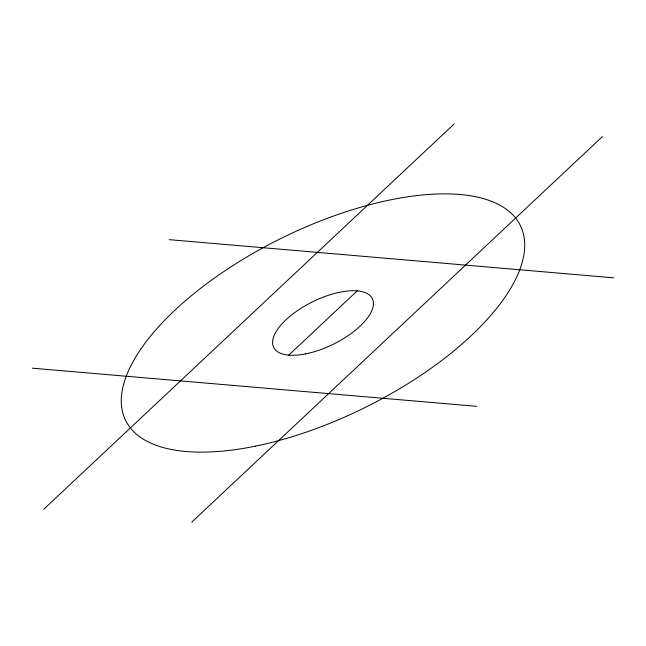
<?xml version="1.0" encoding="UTF-8"?>
<svg xmlns="http://www.w3.org/2000/svg" width="646" height="646" viewBox="0 0 646 646"><rect width="100%" height="100%" fill="white"/><g stroke="black" fill="none" stroke-linecap="round" stroke-linejoin="round"><path stroke-width="0.97" d="M43.597 509.403L454.235 123.871M288.778 355.13L357.222 290.87M191.765 522.13L602.403 136.597M169.179 239.658L613.7 277.828M32.3 368.172L476.821 406.342M305.421 353.927A55.031 23.603 -26.3 0 0 372.726 299.518A55.031 23.603 -26.3 0 0 290.861 315.555A55.031 23.603 -26.3 0 0 305.421 353.927M255.501 446.144A220.125 94.421 -26.3 0 0 521.37 227.747A220.125 94.421 -26.3 0 0 192.12 295.109A220.125 94.421 -26.3 0 0 255.501 446.144"/></g></svg>
